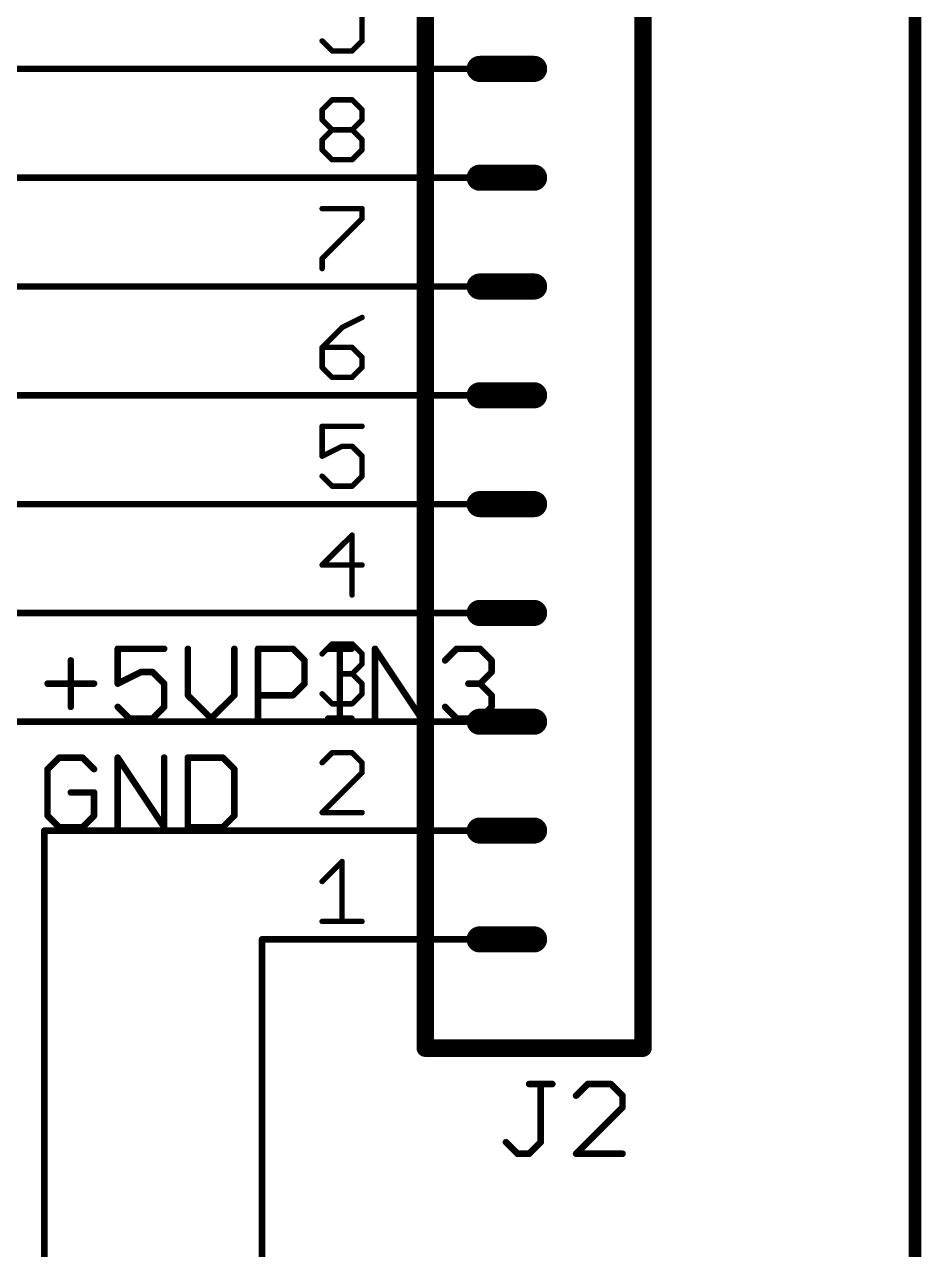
# Model space of a CAD drawing. Extents: x 0 to 264, y 0 to 182.
# Drawn here: x 243.38 to 264.31, y 86.74 to 115.34 of the extents above; entities that cross this region are included whole.
import ezdxf

# ---------------------------------------------------------------- set-up
doc = ezdxf.new("R2010")
doc.units = 0
for name, color, linetype in [('91', 122, 'CONTINUOUS'), ('94', 12, 'CONTINUOUS'), ('95', 251, 'CONTINUOUS'), ('96', 251, 'CONTINUOUS')]:
    doc.layers.add(name, color=color, linetype=linetype)

msp = doc.modelspace()

# ---------------------------------------------------------------- linework, layer by layer
at = {"layer": '91', "const_width": 0.1524}
for points in [[(213.36, 114.3), (248.92, 114.3)], [(215.9, 111.76), (248.92, 111.76)], [(218.44, 109.22), (248.92, 109.22)], [(220.98, 106.68), (248.92, 106.68)], [(223.52, 104.14), (248.92, 104.14)], [(226.06, 101.6), (248.92, 101.6)], [(241.3, 99.06), (248.92, 99.06)], [(248.92, 96.52), (243.84, 96.52)], [(243.84, 96.52), (243.84, 73.66)], [(248.92, 93.98), (248.92, 73.66)]]:
    msp.add_lwpolyline(points, dxfattribs=at)
at = {"layer": '91', "const_width": 0.0762}
for points in [[(248.92, 114.2619, 1), (248.92, 114.3381)], [(248.92, 111.7219, 1), (248.92, 111.7981)], [(248.92, 109.1819, 1), (248.92, 109.2581)], [(248.92, 106.6419, 1), (248.92, 106.7181)], [(248.92, 104.1019, 1), (248.92, 104.1781)], [(248.92, 101.5619, 1), (248.92, 101.6381)], [(248.92, 99.0219, 1), (248.92, 99.0981)], [(243.84, 96.5581, 1), (243.84, 96.4819)], [(243.8781, 96.52, 1), (243.8019, 96.52)], [(248.92, 96.4819, 1), (248.92, 96.5581)], [(248.9581, 93.98, 1), (248.8819, 93.98)]]:
    msp.add_lwpolyline(points, format="xyb", dxfattribs=at)
at = {"layer": '94'}
for points, const_width in [([(264.16, 0), (264.16, 180.34)], 0.3), ([(252.73, 91.44), (252.73, 144.78)], 0.4064), ([(257.81, 144.78), (257.81, 91.44)], 0.4064), ([(255.27, 114.3), (254, 114.3)], 0.6096), ([(248.92, 114.3), (254, 114.3)], 0.1524), ([(248.92, 111.76), (254, 111.76)], 0.1524), ([(255.27, 111.76), (254, 111.76)], 0.6096), ([(255.27, 109.22), (254, 109.22)], 0.6096), ([(248.92, 109.22), (254, 109.22)], 0.1524), ([(255.27, 106.68), (254, 106.68)], 0.6096), ([(248.92, 106.68), (254, 106.68)], 0.1524), ([(255.27, 104.14), (254, 104.14)], 0.6096), ([(248.92, 104.14), (254, 104.14)], 0.1524), ([(255.27, 101.6), (254, 101.6)], 0.6096), ([(248.92, 101.6), (254, 101.6)], 0.1524), ([(255.27, 99.06), (254, 99.06)], 0.6096), ([(248.92, 99.06), (254, 99.06)], 0.1524), ([(255.27, 96.52), (254, 96.52)], 0.6096), ([(248.92, 96.52), (254, 96.52)], 0.1524), ([(255.27, 93.98), (254, 93.98)], 0.6096), ([(248.92, 93.98), (254, 93.98)], 0.1524), ([(252.73, 91.44), (257.81, 91.44)], 0.4064)]:
    msp.add_lwpolyline(points, dxfattribs=dict(at, const_width=const_width))
for points, const_width in [([(254, 114.4524, 1), (254, 114.1476)], 0.3048), ([(255.27, 114.1476, 1), (255.27, 114.4524)], 0.3048), ([(248.92, 114.3381, 1), (248.92, 114.2619)], 0.0762), ([(254, 114.2619, 1), (254, 114.3381)], 0.0762), ([(248.92, 111.7981, 1), (248.92, 111.7219)], 0.0762), ([(254, 111.9124, 1), (254, 111.6076)], 0.3048), ([(254, 111.7219, 1), (254, 111.7981)], 0.0762), ([(255.27, 111.6076, 1), (255.27, 111.9124)], 0.3048), ([(254, 109.3724, 1), (254, 109.0676)], 0.3048), ([(255.27, 109.0676, 1), (255.27, 109.3724)], 0.3048), ([(248.92, 109.2581, 1), (248.92, 109.1819)], 0.0762), ([(254, 109.1819, 1), (254, 109.2581)], 0.0762), ([(254, 106.8324, 1), (254, 106.5276)], 0.3048), ([(255.27, 106.5276, 1), (255.27, 106.8324)], 0.3048), ([(248.92, 106.7181, 1), (248.92, 106.6419)], 0.0762), ([(254, 106.6419, 1), (254, 106.7181)], 0.0762), ([(254, 104.2924, 1), (254, 103.9876)], 0.3048), ([(255.27, 103.9876, 1), (255.27, 104.2924)], 0.3048), ([(248.92, 104.1781, 1), (248.92, 104.1019)], 0.0762), ([(254, 104.1019, 1), (254, 104.1781)], 0.0762), ([(254, 101.7524, 1), (254, 101.4476)], 0.3048), ([(255.27, 101.4476, 1), (255.27, 101.7524)], 0.3048), ([(248.92, 101.6381, 1), (248.92, 101.5619)], 0.0762), ([(254, 101.5619, 1), (254, 101.6381)], 0.0762), ([(254, 99.2124, 1), (254, 98.9076)], 0.3048), ([(255.27, 98.9076, 1), (255.27, 99.2124)], 0.3048), ([(248.92, 99.0981, 1), (248.92, 99.0219)], 0.0762), ([(254, 99.0219, 1), (254, 99.0981)], 0.0762), ([(254, 96.6724, 1), (254, 96.3676)], 0.3048), ([(255.27, 96.3676, 1), (255.27, 96.6724)], 0.3048), ([(248.92, 96.5581, 1), (248.92, 96.4819)], 0.0762), ([(254, 96.4819, 1), (254, 96.5581)], 0.0762), ([(254, 94.1324, 1), (254, 93.8276)], 0.3048), ([(255.27, 93.8276, 1), (255.27, 94.1324)], 0.3048), ([(248.92, 94.0181, 1), (248.92, 93.9419)], 0.0762), ([(254, 93.9419, 1), (254, 94.0181)], 0.0762), ([(252.73, 91.5416, 1), (252.73, 91.3384)], 0.2032), ([(252.6284, 91.44, 1), (252.8316, 91.44)], 0.2032), ([(257.7084, 91.44, 1), (257.9116, 91.44)], 0.2032), ([(257.81, 91.3384, 1), (257.81, 91.5416)], 0.2032)]:
    msp.add_lwpolyline(points, format="xyb", dxfattribs=dict(at, const_width=const_width))
at = {"layer": '95'}
for points, const_width in [([(251.2555, 114.9521), (251.2555, 115.8843)], 0.127), ([(250.3234, 114.9521), (250.5565, 114.7191)], 0.127), ([(251.0225, 114.7191), (251.2555, 114.9521)], 0.127), ([(250.5565, 114.7191), (251.0225, 114.7191)], 0.127), ([(250.3234, 113.3443), (250.5565, 113.5773)], 0.127), ([(250.5565, 113.5773), (251.0225, 113.5773)], 0.127), ([(251.0225, 113.5773), (251.2555, 113.3443)], 0.127), ([(250.3234, 113.1112), (250.3234, 113.3443)], 0.127), ([(251.2555, 113.3443), (251.2555, 113.1112)], 0.127), ([(250.5565, 112.8782), (250.3234, 113.1112)], 0.127), ([(251.2555, 113.1112), (251.0225, 112.8782)], 0.127), ([(250.3234, 112.6452), (250.5565, 112.8782)], 0.127), ([(250.3234, 112.4121), (250.3234, 112.6452)], 0.127), ([(250.5565, 112.8782), (251.0225, 112.8782)], 0.127), ([(251.0225, 112.8782), (251.2555, 112.6452)], 0.127), ([(251.2555, 112.6452), (251.2555, 112.4121)], 0.127), ([(250.5565, 112.1791), (250.3234, 112.4121)], 0.127), ([(251.2555, 112.4121), (251.0225, 112.1791)], 0.127), ([(251.0225, 112.1791), (250.5565, 112.1791)], 0.127), ([(250.3234, 111.0373), (251.2555, 111.0373)], 0.127), ([(251.2555, 111.0373), (251.2555, 110.8043)], 0.127), ([(251.2555, 110.8043), (250.3234, 109.8721)], 0.127), ([(250.3234, 109.8721), (250.3234, 109.6391)], 0.127), ([(251.2555, 108.4973), (250.7895, 108.2643)], 0.127), ([(250.7895, 108.2643), (250.3234, 107.7982)], 0.127), ([(250.3234, 107.7982), (250.3234, 107.3321)], 0.127), ([(251.0225, 107.7982), (250.3234, 107.7982)], 0.127), ([(251.2555, 107.5652), (251.0225, 107.7982)], 0.127), ([(251.2555, 107.3321), (251.2555, 107.5652)], 0.127), ([(250.3234, 107.3321), (250.5565, 107.0991)], 0.127), ([(251.0225, 107.0991), (251.2555, 107.3321)], 0.127), ([(250.5565, 107.0991), (251.0225, 107.0991)], 0.127), ([(251.2555, 105.9573), (250.3234, 105.9573)], 0.127), ([(250.3234, 105.9573), (250.3234, 105.2582)], 0.127), ([(250.3234, 105.2582), (250.7895, 105.4912)], 0.127), ([(250.7895, 105.4912), (251.0225, 105.4912)], 0.127), ([(251.0225, 105.4912), (251.2555, 105.2582)], 0.127), ([(251.2555, 105.2582), (251.2555, 104.7921)], 0.127), ([(250.5565, 104.5591), (250.3234, 104.7921)], 0.127), ([(251.2555, 104.7921), (251.0225, 104.5591)], 0.127), ([(251.0225, 104.5591), (250.5565, 104.5591)], 0.127), ([(251.0225, 103.4173), (250.3234, 102.7182)], 0.127), ([(251.0225, 102.0191), (251.0225, 103.4173)], 0.127), ([(250.3234, 102.7182), (251.2555, 102.7182)], 0.127), ([(250.3234, 100.6443), (250.5565, 100.8773)], 0.127), ([(250.5565, 100.8773), (251.0225, 100.8773)], 0.127), ([(251.0225, 100.8773), (251.2555, 100.6443)], 0.127), ([(246.638, 100.7632), (245.5534, 100.7632)], 0.1524), ([(245.5534, 100.7632), (245.5534, 99.9497)], 0.1524), ([(247.1905, 100.7632), (247.1905, 99.6785)], 0.1524), ([(248.2752, 99.6785), (248.2752, 100.7632)], 0.1524), ([(248.8277, 99.1362), (248.8277, 100.7632)], 0.1524), ([(248.8277, 100.7632), (249.6412, 100.7632)], 0.1524), ([(249.6412, 100.7632), (249.9123, 100.492)], 0.1524), ([(250.4648, 100.7632), (251.0072, 100.7632)], 0.1524), ([(250.736, 99.1362), (250.736, 100.7632)], 0.1524), ([(251.2555, 100.6443), (251.2555, 100.4112)], 0.127), ([(251.5563, 99.1362), (251.5563, 100.7632)], 0.1524), ([(251.5563, 100.7632), (252.6409, 99.1362)], 0.1524), ([(252.6409, 99.1362), (252.6409, 100.7632)], 0.1524), ([(253.1934, 100.492), (253.4646, 100.7632)], 0.1524), ([(253.4646, 100.7632), (254.0069, 100.7632)], 0.1524), ([(254.0069, 100.7632), (254.2781, 100.492)], 0.1524), ([(244.4585, 100.492), (244.4585, 99.4074)], 0.1524), ([(249.9123, 100.492), (249.9123, 99.9497)], 0.1524), ([(251.2555, 100.4112), (251.0225, 100.1782)], 0.127), ([(254.2781, 100.492), (254.2781, 100.2209)], 0.1524), ([(245.5534, 99.9497), (246.0957, 100.2209)], 0.1524), ([(246.0957, 100.2209), (246.3668, 100.2209)], 0.1524), ([(246.3668, 100.2209), (246.638, 99.9497)], 0.1524), ([(251.0225, 100.1782), (250.7895, 100.1782)], 0.127), ([(251.0225, 100.1782), (251.2555, 99.9452)], 0.127), ([(254.2781, 100.2209), (254.0069, 99.9497)], 0.1524), ([(243.9162, 99.9497), (245.0009, 99.9497)], 0.1524), ([(246.638, 99.9497), (246.638, 99.4074)], 0.1524), ([(249.9123, 99.9497), (249.6412, 99.6785)], 0.1524), ([(251.2555, 99.9452), (251.2555, 99.7121)], 0.127), ([(254.0069, 99.9497), (253.7357, 99.9497)], 0.1524), ([(254.0069, 99.9497), (254.2781, 99.6785)], 0.1524), ([(247.1905, 99.6785), (247.7328, 99.1362)], 0.1524), ([(247.7328, 99.1362), (248.2752, 99.6785)], 0.1524), ([(249.6412, 99.6785), (248.8277, 99.6785)], 0.1524), ([(250.5565, 99.4791), (250.3234, 99.7121)], 0.127), ([(251.0225, 99.4791), (250.5565, 99.4791)], 0.127), ([(251.2555, 99.7121), (251.0225, 99.4791)], 0.127), ([(254.2781, 99.6785), (254.2781, 99.4074)], 0.1524), ([(245.8245, 99.1362), (245.5534, 99.4074)], 0.1524), ([(246.638, 99.4074), (246.3668, 99.1362)], 0.1524), ([(253.4646, 99.1362), (253.1934, 99.4074)], 0.1524), ([(254.2781, 99.4074), (254.0069, 99.1362)], 0.1524), ([(246.3668, 99.1362), (245.8245, 99.1362)], 0.1524), ([(250.4648, 99.1362), (251.0072, 99.1362)], 0.1524), ([(254.0069, 99.1362), (253.4646, 99.1362)], 0.1524), ([(250.5565, 98.3373), (250.3234, 98.1043)], 0.127), ([(251.0225, 98.3373), (250.5565, 98.3373)], 0.127), ([(251.2555, 98.1043), (251.0225, 98.3373)], 0.127), ([(244.1874, 98.2232), (243.9162, 97.952)], 0.1524), ([(244.7297, 98.2232), (244.1874, 98.2232)], 0.1524), ([(245.0009, 97.952), (244.7297, 98.2232)], 0.1524), ([(245.5534, 96.5962), (245.5534, 98.2232)], 0.1524), ([(245.5534, 98.2232), (246.638, 96.5962)], 0.1524), ([(246.638, 96.5962), (246.638, 98.2232)], 0.1524), ([(247.1905, 98.2232), (247.1905, 96.5962)], 0.1524), ([(248.004, 98.2232), (247.1905, 98.2232)], 0.1524), ([(248.2752, 97.952), (248.004, 98.2232)], 0.1524), ([(251.2555, 97.8712), (251.2555, 98.1043)], 0.127), ([(243.9162, 97.952), (243.9162, 96.8674)], 0.1524), ([(248.2752, 96.8674), (248.2752, 97.952)], 0.1524), ([(250.3234, 96.9391), (251.2555, 97.8712)], 0.127), ([(245.0009, 97.4097), (244.4585, 97.4097)], 0.1524), ([(245.0009, 96.8674), (245.0009, 97.4097)], 0.1524), ([(243.9162, 96.8674), (244.1874, 96.5962)], 0.1524), ([(244.7297, 96.5962), (245.0009, 96.8674)], 0.1524), ([(248.004, 96.5962), (248.2752, 96.8674)], 0.1524), ([(251.2555, 96.9391), (250.3234, 96.9391)], 0.127), ([(244.1874, 96.5962), (244.7297, 96.5962)], 0.1524), ([(247.1905, 96.5962), (248.004, 96.5962)], 0.1524), ([(250.3234, 95.3312), (250.7895, 95.7973)], 0.127), ([(250.7895, 95.7973), (250.7895, 94.3991)], 0.127), ([(250.3234, 94.3991), (251.2555, 94.3991)], 0.127)]:
    msp.add_lwpolyline(points, dxfattribs=dict(at, const_width=const_width))
for points, const_width in [([(250.3459, 114.9746, 1), (250.301, 114.9297)], 0.0635), ([(251.2238, 114.9521, 1), (251.2873, 114.9521)], 0.0635), ([(251.278, 114.9297, 1), (251.2331, 114.9746)], 0.0635), ([(250.5565, 114.7509, 1), (250.5565, 114.6874)], 0.0635), ([(250.534, 114.6966, 1), (250.5789, 114.7416)], 0.0635), ([(251.0001, 114.7416, 1), (251.045, 114.6966)], 0.0635), ([(251.0225, 114.6874, 1), (251.0225, 114.7509)], 0.0635), ([(250.5565, 113.609, 1), (250.5565, 113.5455)], 0.0635), ([(250.5789, 113.5548, 1), (250.534, 113.5997)], 0.0635), ([(251.045, 113.5997, 1), (251.0001, 113.5548)], 0.0635), ([(251.0225, 113.5455, 1), (251.0225, 113.609)], 0.0635), ([(250.3552, 113.3443, 1), (250.2917, 113.3443)], 0.0635), ([(250.301, 113.3667, 1), (250.3459, 113.3218)], 0.0635), ([(251.2873, 113.3443, 1), (251.2238, 113.3443)], 0.0635), ([(251.2331, 113.3218, 1), (251.278, 113.3667)], 0.0635), ([(250.3459, 113.1337, 1), (250.301, 113.0888)], 0.0635), ([(250.2917, 113.1112, 1), (250.3552, 113.1112)], 0.0635), ([(251.2238, 113.1112, 1), (251.2873, 113.1112)], 0.0635), ([(251.278, 113.0888, 1), (251.2331, 113.1337)], 0.0635), ([(250.3552, 112.6452, 1), (250.2917, 112.6452)], 0.0635), ([(250.301, 112.6676, 1), (250.3459, 112.6227)], 0.0635), ([(250.5565, 112.9099, 1), (250.5565, 112.8464)], 0.0635), ([(250.5789, 112.8557, 1), (250.534, 112.9006)], 0.0635), ([(250.534, 112.8557, 1), (250.5789, 112.9006)], 0.0635), ([(251.045, 112.9006, 1), (251.0001, 112.8557)], 0.0635), ([(251.0001, 112.9006, 1), (251.045, 112.8557)], 0.0635), ([(251.0225, 112.8464, 1), (251.0225, 112.9099)], 0.0635), ([(251.2873, 112.6452, 1), (251.2238, 112.6452)], 0.0635), ([(251.2331, 112.6227, 1), (251.278, 112.6676)], 0.0635), ([(250.3459, 112.4346, 1), (250.301, 112.3897)], 0.0635), ([(250.2917, 112.4121, 1), (250.3552, 112.4121)], 0.0635), ([(251.2238, 112.4121, 1), (251.2873, 112.4121)], 0.0635), ([(251.278, 112.3897, 1), (251.2331, 112.4346)], 0.0635), ([(250.5565, 112.2109, 1), (250.5565, 112.1474)], 0.0635), ([(250.534, 112.1566, 1), (250.5789, 112.2016)], 0.0635), ([(251.0001, 112.2016, 1), (251.045, 112.1566)], 0.0635), ([(251.0225, 112.1474, 1), (251.0225, 112.2109)], 0.0635), ([(250.3234, 111.069, 1), (250.3234, 111.0055)], 0.0635), ([(251.2873, 111.0373, 1), (251.2238, 111.0373)], 0.0635), ([(251.2555, 111.0055, 1), (251.2555, 111.069)], 0.0635), ([(251.2238, 110.8043, 1), (251.2873, 110.8043)], 0.0635), ([(251.278, 110.7818, 1), (251.2331, 110.8267)], 0.0635), ([(250.3552, 109.8721, 1), (250.2917, 109.8721)], 0.0635), ([(250.301, 109.8946, 1), (250.3459, 109.8497)], 0.0635), ([(250.2917, 109.6391, 1), (250.3552, 109.6391)], 0.0635), ([(251.2697, 108.4689, 1), (251.2414, 108.5257)], 0.0635), ([(250.7753, 108.2927, 1), (250.8037, 108.2359)], 0.0635), ([(250.8119, 108.2418, 1), (250.767, 108.2867)], 0.0635), ([(250.3234, 107.8299, 1), (250.3234, 107.7664)], 0.0635), ([(250.3552, 107.7982, 1), (250.2917, 107.7982)], 0.0635), ([(250.301, 107.8206, 1), (250.3459, 107.7757)], 0.0635), ([(251.045, 107.8206, 1), (251.0001, 107.7757)], 0.0635), ([(251.0225, 107.7664, 1), (251.0225, 107.8299)], 0.0635), ([(251.2873, 107.5652, 1), (251.2238, 107.5652)], 0.0635), ([(251.2331, 107.5427, 1), (251.278, 107.5876)], 0.0635), ([(250.3459, 107.3546, 1), (250.301, 107.3097)], 0.0635), ([(250.2917, 107.3321, 1), (250.3552, 107.3321)], 0.0635), ([(251.2238, 107.3321, 1), (251.2873, 107.3321)], 0.0635), ([(251.278, 107.3097, 1), (251.2331, 107.3546)], 0.0635), ([(250.5565, 107.1309, 1), (250.5565, 107.0674)], 0.0635), ([(250.534, 107.0766, 1), (250.5789, 107.1216)], 0.0635), ([(251.0001, 107.1216, 1), (251.045, 107.0766)], 0.0635), ([(251.0225, 107.0674, 1), (251.0225, 107.1309)], 0.0635), ([(250.3234, 105.989, 1), (250.3234, 105.9255)], 0.0635), ([(250.3552, 105.9573, 1), (250.2917, 105.9573)], 0.0635), ([(251.2555, 105.9255, 1), (251.2555, 105.989)], 0.0635), ([(250.7895, 105.523, 1), (250.7895, 105.4595)], 0.0635), ([(250.8037, 105.4628, 1), (250.7753, 105.5196)], 0.0635), ([(251.045, 105.5137, 1), (251.0001, 105.4688)], 0.0635), ([(251.0225, 105.4595, 1), (251.0225, 105.523)], 0.0635), ([(250.3092, 105.2866, 1), (250.3376, 105.2298)], 0.0635), ([(250.2917, 105.2582, 1), (250.3552, 105.2582)], 0.0635), ([(251.2873, 105.2582, 1), (251.2238, 105.2582)], 0.0635), ([(251.2331, 105.2357, 1), (251.278, 105.2806)], 0.0635), ([(250.3459, 104.8146, 1), (250.301, 104.7697)], 0.0635), ([(251.2238, 104.7921, 1), (251.2873, 104.7921)], 0.0635), ([(251.278, 104.7697, 1), (251.2331, 104.8146)], 0.0635), ([(250.5565, 104.5909, 1), (250.5565, 104.5273)], 0.0635), ([(250.534, 104.5366, 1), (250.5789, 104.5816)], 0.0635), ([(251.0001, 104.5816, 1), (251.045, 104.5366)], 0.0635), ([(251.0225, 104.5273, 1), (251.0225, 104.5909)], 0.0635), ([(251.0543, 103.4173, 1), (250.9908, 103.4173)], 0.0635), ([(251.045, 103.3948, 1), (251.0001, 103.4397)], 0.0635), ([(250.3234, 102.7499, 1), (250.3234, 102.6864)], 0.0635), ([(250.301, 102.7406, 1), (250.3459, 102.6957)], 0.0635), ([(251.2555, 102.6864, 1), (251.2555, 102.7499)], 0.0635), ([(250.9908, 102.0191, 1), (251.0543, 102.0191)], 0.0635), ([(250.5565, 100.909, 1), (250.5565, 100.8455)], 0.0635), ([(250.5789, 100.8548, 1), (250.534, 100.8997)], 0.0635), ([(251.045, 100.8997, 1), (251.0001, 100.8548)], 0.0635), ([(251.0225, 100.8455, 1), (251.0225, 100.909)], 0.0635), ([(245.5534, 100.8013, 1), (245.5534, 100.7251)], 0.0762), ([(245.5915, 100.7632, 1), (245.5153, 100.7632)], 0.0762), ([(246.638, 100.7251, 1), (246.638, 100.8013)], 0.0762), ([(247.2286, 100.7632, 1), (247.1524, 100.7632)], 0.0762), ([(248.3133, 100.7632, 1), (248.2371, 100.7632)], 0.0762), ([(248.8658, 100.7632, 1), (248.7896, 100.7632)], 0.0762), ([(248.8277, 100.8013, 1), (248.8277, 100.7251)], 0.0762), ([(249.6681, 100.7901, 1), (249.6142, 100.7362)], 0.0762), ([(249.6412, 100.7251, 1), (249.6412, 100.8013)], 0.0762), ([(250.301, 100.6667, 1), (250.3459, 100.6218)], 0.0635), ([(250.4648, 100.8013, 1), (250.4648, 100.7251)], 0.0762), ([(250.7741, 100.7632, 1), (250.6979, 100.7632)], 0.0762), ([(251.0072, 100.7251, 1), (251.0072, 100.8013)], 0.0762), ([(251.2873, 100.6443, 1), (251.2238, 100.6443)], 0.0635), ([(251.2331, 100.6218, 1), (251.278, 100.6667)], 0.0635), ([(251.5944, 100.7632, 1), (251.5182, 100.7632)], 0.0762), ([(251.588, 100.7843, 1), (251.5246, 100.7421)], 0.0762), ([(252.679, 100.7632, 1), (252.6028, 100.7632)], 0.0762), ([(253.4646, 100.8013, 1), (253.4646, 100.7251)], 0.0762), ([(253.4915, 100.7362, 1), (253.4376, 100.7901)], 0.0762), ([(254.0339, 100.7901, 1), (253.98, 100.7362)], 0.0762), ([(254.0069, 100.7251, 1), (254.0069, 100.8013)], 0.0762), ([(244.4966, 100.492, 1), (244.4204, 100.492)], 0.0762), ([(249.9504, 100.492, 1), (249.8742, 100.492)], 0.0762), ([(249.8854, 100.4651, 1), (249.9393, 100.519)], 0.0762), ([(251.2238, 100.4112, 1), (251.2873, 100.4112)], 0.0635), ([(251.278, 100.3888, 1), (251.2331, 100.4337)], 0.0635), ([(253.1665, 100.519, 1), (253.2204, 100.4651)], 0.0762), ([(254.3162, 100.492, 1), (254.24, 100.492)], 0.0762), ([(254.2511, 100.4651, 1), (254.305, 100.519)], 0.0762), ([(246.0957, 100.259, 1), (246.0957, 100.1828)], 0.0762), ([(246.1127, 100.1868, 1), (246.0786, 100.2549)], 0.0762), ([(246.3938, 100.2478, 1), (246.3399, 100.1939)], 0.0762), ([(246.3668, 100.1828, 1), (246.3668, 100.259)], 0.0762), ([(250.7895, 100.2099, 1), (250.7895, 100.1464)], 0.0635), ([(251.045, 100.2006, 1), (251.0001, 100.1557)], 0.0635), ([(251.0001, 100.2006, 1), (251.045, 100.1557)], 0.0635), ([(251.0225, 100.1464, 1), (251.0225, 100.2099)], 0.0635), ([(254.24, 100.2209, 1), (254.3162, 100.2209)], 0.0762), ([(254.305, 100.1939, 1), (254.2511, 100.2478)], 0.0762), ([(243.9162, 99.9878, 1), (243.9162, 99.9116)], 0.0762), ([(245.0009, 99.9116, 1), (245.0009, 99.9878)], 0.0762), ([(245.5363, 99.9838, 1), (245.5704, 99.9156)], 0.0762), ([(245.5153, 99.9497, 1), (245.5915, 99.9497)], 0.0762), ([(246.6761, 99.9497, 1), (246.5999, 99.9497)], 0.0762), ([(246.6111, 99.9228, 1), (246.665, 99.9766)], 0.0762), ([(249.8742, 99.9497, 1), (249.9504, 99.9497)], 0.0762), ([(249.9393, 99.9228, 1), (249.8854, 99.9766)], 0.0762), ([(251.2873, 99.9452, 1), (251.2238, 99.9452)], 0.0635), ([(251.2331, 99.9227, 1), (251.278, 99.9676)], 0.0635), ([(253.7357, 99.9878, 1), (253.7357, 99.9116)], 0.0762), ([(254.0339, 99.9766, 1), (253.98, 99.9228)], 0.0762), ([(253.98, 99.9766, 1), (254.0339, 99.9228)], 0.0762), ([(254.0069, 99.9116, 1), (254.0069, 99.9878)], 0.0762), ([(247.2175, 99.7055, 1), (247.1636, 99.6516)], 0.0762), ([(247.1524, 99.6785, 1), (247.2286, 99.6785)], 0.0762), ([(248.2371, 99.6785, 1), (248.3133, 99.6785)], 0.0762), ([(248.3021, 99.6516, 1), (248.2482, 99.7055)], 0.0762), ([(248.8277, 99.7166, 1), (248.8277, 99.6404)], 0.0762), ([(249.6142, 99.7055, 1), (249.6681, 99.6516)], 0.0762), ([(249.6412, 99.6404, 1), (249.6412, 99.7166)], 0.0762), ([(250.3459, 99.7346, 1), (250.301, 99.6897)], 0.0635), ([(250.5565, 99.5109, 1), (250.5565, 99.4474)], 0.0635), ([(250.534, 99.4566, 1), (250.5789, 99.5016)], 0.0635), ([(251.0001, 99.5016, 1), (251.045, 99.4566)], 0.0635), ([(251.0225, 99.4474, 1), (251.0225, 99.5109)], 0.0635), ([(251.2238, 99.7121, 1), (251.2873, 99.7121)], 0.0635), ([(251.278, 99.6897, 1), (251.2331, 99.7346)], 0.0635), ([(254.3162, 99.6785, 1), (254.24, 99.6785)], 0.0762), ([(254.2511, 99.6516, 1), (254.305, 99.7055)], 0.0762), ([(244.4204, 99.4074, 1), (244.4966, 99.4074)], 0.0762), ([(245.5803, 99.4343, 1), (245.5264, 99.3804)], 0.0762), ([(246.5999, 99.4074, 1), (246.6761, 99.4074)], 0.0762), ([(246.665, 99.3804, 1), (246.6111, 99.4343)], 0.0762), ([(253.2204, 99.4343, 1), (253.1665, 99.3804)], 0.0762), ([(254.24, 99.4074, 1), (254.3162, 99.4074)], 0.0762), ([(254.305, 99.3804, 1), (254.2511, 99.4343)], 0.0762), ([(245.8245, 99.1743, 1), (245.8245, 99.0981)], 0.0762), ([(245.7976, 99.1093, 1), (245.8515, 99.1631)], 0.0762), ([(246.3399, 99.1631, 1), (246.3938, 99.1093)], 0.0762), ([(246.3668, 99.0981, 1), (246.3668, 99.1743)], 0.0762), ([(247.7059, 99.1631, 1), (247.7598, 99.1093)], 0.0762), ([(247.7059, 99.1093, 1), (247.7598, 99.1631)], 0.0762), ([(248.7896, 99.1362, 1), (248.8658, 99.1362)], 0.0762), ([(250.4648, 99.1743, 1), (250.4648, 99.0981)], 0.0762), ([(250.6979, 99.1362, 1), (250.7741, 99.1362)], 0.0762), ([(251.0072, 99.0981, 1), (251.0072, 99.1743)], 0.0762), ([(251.5182, 99.1362, 1), (251.5944, 99.1362)], 0.0762), ([(252.6028, 99.1362, 1), (252.679, 99.1362)], 0.0762), ([(252.6092, 99.1151, 1), (252.6726, 99.1573)], 0.0762), ([(253.4646, 99.1743, 1), (253.4646, 99.0981)], 0.0762), ([(253.4376, 99.1093, 1), (253.4915, 99.1631)], 0.0762), ([(253.98, 99.1631, 1), (254.0339, 99.1093)], 0.0762), ([(254.0069, 99.0981, 1), (254.0069, 99.1743)], 0.0762), ([(250.5565, 98.369, 1), (250.5565, 98.3055)], 0.0635), ([(250.5789, 98.3148, 1), (250.534, 98.3597)], 0.0635), ([(251.045, 98.3597, 1), (251.0001, 98.3148)], 0.0635), ([(251.0225, 98.3055, 1), (251.0225, 98.369)], 0.0635), ([(244.1874, 98.2613, 1), (244.1874, 98.1851)], 0.0762), ([(244.2143, 98.1962, 1), (244.1604, 98.2501)], 0.0762), ([(244.7566, 98.2501, 1), (244.7028, 98.1962)], 0.0762), ([(244.7297, 98.1851, 1), (244.7297, 98.2613)], 0.0762), ([(245.5915, 98.2232, 1), (245.5153, 98.2232)], 0.0762), ([(245.5851, 98.2443, 1), (245.5217, 98.2021)], 0.0762), ([(246.6761, 98.2232, 1), (246.5999, 98.2232)], 0.0762), ([(247.2286, 98.2232, 1), (247.1524, 98.2232)], 0.0762), ([(247.1905, 98.2613, 1), (247.1905, 98.1851)], 0.0762), ([(248.0309, 98.2501, 1), (247.9771, 98.1962)], 0.0762), ([(248.004, 98.1851, 1), (248.004, 98.2613)], 0.0762), ([(250.301, 98.1267, 1), (250.3459, 98.0818)], 0.0635), ([(251.2873, 98.1043, 1), (251.2238, 98.1043)], 0.0635), ([(251.2331, 98.0818, 1), (251.278, 98.1267)], 0.0635), ([(243.9543, 97.952, 1), (243.8781, 97.952)], 0.0762), ([(243.8893, 97.979, 1), (243.9431, 97.9251)], 0.0762), ([(244.9739, 97.9251, 1), (245.0278, 97.979)], 0.0762), ([(248.3133, 97.952, 1), (248.2371, 97.952)], 0.0762), ([(248.2482, 97.9251, 1), (248.3021, 97.979)], 0.0762), ([(251.2238, 97.8712, 1), (251.2873, 97.8712)], 0.0635), ([(251.278, 97.8488, 1), (251.2331, 97.8937)], 0.0635), ([(244.4585, 97.4478, 1), (244.4585, 97.3716)], 0.0762), ([(245.039, 97.4097, 1), (244.9628, 97.4097)], 0.0762), ([(245.0009, 97.3716, 1), (245.0009, 97.4478)], 0.0762), ([(243.9431, 96.8943, 1), (243.8893, 96.8404)], 0.0762), ([(245.0278, 96.8404, 1), (244.9739, 96.8943)], 0.0762), ([(248.3021, 96.8404, 1), (248.2482, 96.8943)], 0.0762), ([(250.3234, 96.9709, 1), (250.3234, 96.9074)], 0.0635), ([(250.301, 96.9616, 1), (250.3459, 96.9166)], 0.0635), ([(251.2555, 96.9074, 1), (251.2555, 96.9709)], 0.0635), ([(243.8781, 96.8674, 1), (243.9543, 96.8674)], 0.0762), ([(244.1874, 96.6343, 1), (244.1874, 96.5581)], 0.0762), ([(244.1604, 96.5693, 1), (244.2143, 96.6231)], 0.0762), ([(244.7028, 96.6231, 1), (244.7566, 96.5693)], 0.0762), ([(244.7297, 96.5581, 1), (244.7297, 96.6343)], 0.0762), ([(244.9628, 96.8674, 1), (245.039, 96.8674)], 0.0762), ([(246.6063, 96.5751, 1), (246.6697, 96.6173)], 0.0762), ([(247.1905, 96.6343, 1), (247.1905, 96.5581)], 0.0762), ([(247.9771, 96.6231, 1), (248.0309, 96.5693)], 0.0762), ([(248.004, 96.5581, 1), (248.004, 96.6343)], 0.0762), ([(248.2371, 96.8674, 1), (248.3133, 96.8674)], 0.0762), ([(245.5153, 96.5962, 1), (245.5915, 96.5962)], 0.0762), ([(246.5999, 96.5962, 1), (246.6761, 96.5962)], 0.0762), ([(247.1524, 96.5962, 1), (247.2286, 96.5962)], 0.0762), ([(250.8212, 95.7973, 1), (250.7577, 95.7973)], 0.0635), ([(250.8119, 95.7748, 1), (250.767, 95.8197)], 0.0635), ([(250.301, 95.3537, 1), (250.3459, 95.3088)], 0.0635), ([(250.3234, 94.4309, 1), (250.3234, 94.3674)], 0.0635), ([(250.7577, 94.3991, 1), (250.8212, 94.3991)], 0.0635), ([(251.2555, 94.3674, 1), (251.2555, 94.4309)], 0.0635)]:
    msp.add_lwpolyline(points, format="xyb", dxfattribs=dict(at, const_width=const_width))
at = {"layer": '96', "const_width": 0.1524}
for points in [[(255.1542, 90.6032), (255.6965, 90.6032)], [(255.4254, 89.2474), (255.4254, 90.6032)], [(256.5202, 90.6032), (256.249, 90.332)], [(257.0625, 90.6032), (256.5202, 90.6032)], [(257.3337, 90.332), (257.0625, 90.6032)], [(257.3337, 90.0609), (257.3337, 90.332)], [(256.249, 88.9762), (257.3337, 90.0609)], [(254.6119, 89.2474), (254.883, 88.9762)], [(255.1542, 88.9762), (255.4254, 89.2474)], [(254.883, 88.9762), (255.1542, 88.9762)], [(257.3337, 88.9762), (256.249, 88.9762)]]:
    msp.add_lwpolyline(points, dxfattribs=at)
at = {"layer": '96', "const_width": 0.0762}
for points in [[(255.1542, 90.6413, 1), (255.1542, 90.5651)], [(255.4635, 90.6032, 1), (255.3873, 90.6032)], [(255.6965, 90.5651, 1), (255.6965, 90.6413)], [(256.5202, 90.6413, 1), (256.5202, 90.5651)], [(256.5471, 90.5762, 1), (256.4933, 90.6301)], [(257.0895, 90.6301, 1), (257.0356, 90.5762)], [(257.0625, 90.5651, 1), (257.0625, 90.6413)], [(256.2221, 90.359, 1), (256.276, 90.3051)], [(257.3718, 90.332, 1), (257.2956, 90.332)], [(257.3068, 90.3051, 1), (257.3606, 90.359)], [(257.2956, 90.0609, 1), (257.3718, 90.0609)], [(257.3606, 90.0339, 1), (257.3068, 90.0878)], [(254.6388, 89.2743, 1), (254.5849, 89.2204)], [(255.3873, 89.2474, 1), (255.4635, 89.2474)], [(255.4523, 89.2204, 1), (255.3984, 89.2743)], [(254.883, 89.0143, 1), (254.883, 88.9381)], [(254.8561, 88.9493, 1), (254.91, 89.0031)], [(255.1273, 89.0031, 1), (255.1812, 88.9493)], [(255.1542, 88.9381, 1), (255.1542, 89.0143)], [(256.249, 89.0143, 1), (256.249, 88.9381)], [(256.2221, 89.0031, 1), (256.276, 88.9493)], [(257.3337, 88.9381, 1), (257.3337, 89.0143)]]:
    msp.add_lwpolyline(points, format="xyb", dxfattribs=at)

doc.saveas('drawing.dxf')
